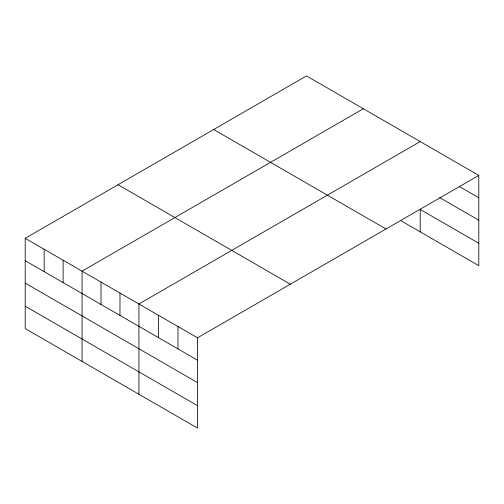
<?xml version="1.0" encoding="UTF-8"?>
<svg xmlns="http://www.w3.org/2000/svg" width="504" height="504" viewBox="0 0 504 504"><rect width="100%" height="100%" fill="white"/><g stroke="black" fill="none" stroke-linecap="round" stroke-linejoin="round"><path stroke-width="0.76" d="M478.8 175.398L306.495 75.921L25.2 238.323L25.2 328.602L197.505 428.079L197.505 337.806L478.8 175.398L478.8 265.677L401.26 220.909M363.353 108.751L82.064 271.152L82.064 361.425M420.216 141.58L138.921 303.981L138.921 394.254M459.27 186.505L478.8 197.776M439.746 197.637L478.8 220.185M478.8 243.268L420.216 209.45L420.216 231.853M213.664 129.515L385.976 228.992M118.024 184.729L290.336 284.212M25.2 238.323L197.505 337.806M25.2 260.7L197.505 360.177M25.2 283.103L197.505 382.586M25.2 306.193L197.505 405.676M177.981 326.529L177.981 348.907M158.451 315.252L158.451 337.63M119.971 293.038L119.971 315.416M101.014 282.095L101.014 304.473M63.107 260.209L63.107 282.587M44.157 249.266L44.157 271.643"/></g></svg>
